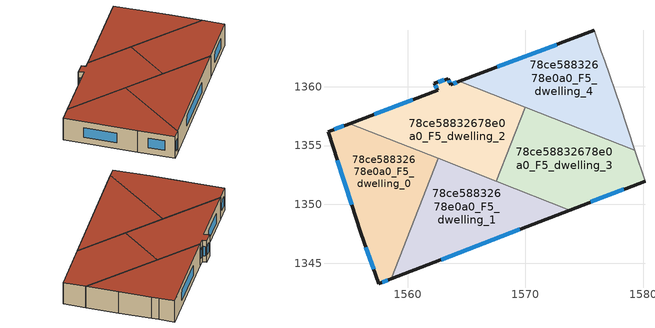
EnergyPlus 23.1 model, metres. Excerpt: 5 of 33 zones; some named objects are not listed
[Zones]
78ce58832678e0a0_F5_dwelling_0
 floor to 78ce58832678e0a0_F4_dwelling_0 (EU_floor_Construction): 1562.62,1353.9 1558.6,1343.67 1557.54,1343.27 1556.04,1347.57 1553.24,1356.18 1555.07,1356.87 z15
 wall outside (EU_wall_Construction): 1555.07,1356.87 1553.24,1356.18 1556.04,1347.57 1557.54,1343.27 1558.6,1343.67 z15:18
 wall to 78ce58832678e0a0_F5_dwelling_1 (EU_wall_Construction): 1558.6,1343.67 1562.62,1353.9 z15:18
 wall to 78ce58832678e0a0_F5_dwelling_2 (EU_wall_Construction): 1562.62,1353.9 1555.07,1356.87 z15:18
 window (EU_Window_Construction): 1557.84,1343.38 1558.3,1343.56 / 1556.46,1346.37 1557.12,1344.47 / 1554.03,1353.77 1555.26,1349.98 / 1554.56,1356.68 1553.76,1356.37 z15.84:17.16
 roof outside (EU_roof_Construction): 1558.6,1343.67 1562.62,1353.9 1555.07,1356.87 1553.24,1356.18 1556.04,1347.57 1557.54,1343.27 z18
78ce58832678e0a0_F5_dwelling_1
 floor to 78ce58832678e0a0_F4_dwelling_1 (EU_floor_Construction): 1573.78,1349.52 1558.6,1343.67 1562.62,1353.9 z15
 wall outside (EU_wall_Construction): 1558.6,1343.67 1573.78,1349.52 z15:18
 wall to 78ce58832678e0a0_F5_dwelling_3 (EU_wall_Construction): 1573.78,1349.52 1567.52,1351.98 z15:18
 wall to 78ce58832678e0a0_F5_dwelling_2 (EU_wall_Construction): 1567.52,1351.98 1562.62,1353.9 z15:18
 window (EU_Window_Construction): 1562.85,1345.31 1569.53,1347.88 z15.84:17.16
 roof outside (EU_roof_Construction): 1573.78,1349.52 1562.62,1353.9 1558.6,1343.67 z18
78ce58832678e0a0_F5_dwelling_2
 floor to 78ce58832678e0a0_F4_dwelling_2 (EU_floor_Construction): 1569.99,1358.26 1567.52,1351.97 1555.07,1356.87 1562.55,1359.68 1562.25,1360.28 1563.45,1360.68 1563.65,1360.18 1564.4,1360.46 z15
 wall outside (EU_wall_Construction): 1564.4,1360.46 1563.65,1360.18 1563.45,1360.68 1562.25,1360.28 1562.55,1359.68 1555.07,1356.87 z15:18
 wall to 78ce58832678e0a0_F5_dwelling_3 (EU_wall_Construction): 1567.52,1351.97 1569.99,1358.26 z15:18
 wall to 78ce58832678e0a0_F5_dwelling_4 (EU_wall_Construction): 1569.99,1358.26 1564.4,1360.46 z15:18
 window (EU_Window_Construction): 1560.46,1358.89 1557.17,1357.66 / 1562.34,1360.11 1562.47,1359.85 / 1563.12,1360.57 1562.59,1360.39 / 1563.6,1360.32 1563.51,1360.54 / 1564.19,1360.38 1563.86,1360.26 z15.84:17.16
 roof outside (EU_roof_Construction): 1567.52,1351.97 1569.99,1358.26 1564.4,1360.46 1563.65,1360.18 1563.45,1360.68 1562.25,1360.28 1562.55,1359.68 1555.07,1356.87 z18
78ce58832678e0a0_F5_dwelling_3
 floor to 78ce58832678e0a0_F4_dwelling_3 (EU_floor_Construction): 1579.3,1354.6 1580.16,1351.97 1573.78,1349.52 1567.52,1351.97 1569.99,1358.26 z15
 wall outside (EU_wall_Construction): 1573.78,1349.52 1580.16,1351.97 z15:18
 wall adiabatic (EU_wall_Construction): 1580.16,1351.97 1579.3,1354.6 z15:18
 wall to 78ce58832678e0a0_F5_dwelling_4 (EU_wall_Construction): 1579.3,1354.6 1570,1358.26 z15:18
 window (EU_Window_Construction): 1575.57,1350.2 1578.37,1351.28 z15.84:17.16
 roof outside (EU_roof_Construction): 1580.16,1351.97 1579.3,1354.6 1569.99,1358.26 1567.52,1351.97 1573.78,1349.52 z18
78ce58832678e0a0_F5_dwelling_4
 floor to 78ce58832678e0a0_F4_dwelling_4 (EU_floor_Construction): 1576.46,1362.98 1576.76,1362.18 1578.06,1358.37 1579.3,1354.6 1564.4,1360.46 1575.86,1364.78 z15
 wall outside (EU_wall_Construction): 1575.86,1364.78 1564.4,1360.46 z15:18
 wall adiabatic (EU_wall_Construction): 1579.3,1354.6 1578.06,1358.37 1576.76,1362.18 1576.46,1362.98 1575.86,1364.78 z15:18
 window (EU_Window_Construction): 1572.65,1363.57 1567.61,1361.67 z15.84:17.16
 roof outside (EU_roof_Construction): 1579.3,1354.6 1578.06,1358.37 1576.76,1362.18 1576.46,1362.98 1575.86,1364.78 1564.4,1360.46 z18
[Building]
EU S2 Campaign: North Axis=0; Terrain=City; Solar Distribution=FullExterior
[Site:Location]
Lyon-Bron: Latitude=45.75; Longitude=5; Time Zone=1; Elevation=198
[SizingPeriod:WeatherFileDays]
AnnualSizingPeriod: Begin Month=1; Begin Day of Month=1; End Month=12; End Day of Month=31; Day of Week for Start Day=Monday; Use Weather File Daylight Saving Period=No; Use Weather File Rain and Snow Indicators=No
[MATERIAL]
EU_InternalMass_Material: Roughness=MediumRough; Thickness=0.1; Conductivity=1; Density=1800; Specific Heat=900; Thermal Absorptance=0.9; Solar Absorptance=0.7; Visible Absorptance=0.7
[MATERIAL:NOMASS] Roughness=MediumRough; Thermal Absorptance=0.9; Solar Absorptance=0.7; Visible Absorptance=0.7
Name | Thermal Resistance
EU_wall_NoMass | 0.776494
EU_roof_NoMass | 0.486893
EU_floor_NoMass | 0.421597
[WINDOWMATERIAL:SIMPLEGLAZINGSYSTEM]
EU_Window_SimpleGlazing: UFactor=4.24961; Solar Heat Gain Coefficient=0.83; Visible Transmittance=0.83
[CONSTRUCTION]
EU_wall_Construction: EU_wall_NoMass
EU_roof_Construction: EU_roof_NoMass
EU_floor_Construction: EU_floor_NoMass
EU_Window_Construction: EU_Window_SimpleGlazing
EU_InternalMass_Construction: EU_InternalMass_Material
[ZONE] Type=1; Multiplier=1; Ceiling Height=autocalculate; Floor Area=autocalculate; Part of Total Floor Area=Yes
Name | Volume
78ce58832678e0a0_F5_dwelling_0 | 197.808
78ce58832678e0a0_F5_dwelling_1 | 197.785
78ce58832678e0a0_F5_dwelling_2 | 197.799
78ce58832678e0a0_F5_dwelling_3 | 197.776
78ce58832678e0a0_F5_dwelling_4 | 197.793
[INTERNALMASS] Construction=EU_InternalMass_Construction
Name | Zone or ZoneList | Surface Area
78ce58832678e0a0_F5_dwelling_0_EU_InternalMass | 78ce58832678e0a0_F5_dwelling_0 | 65.9361
78ce58832678e0a0_F5_dwelling_1_EU_InternalMass | 78ce58832678e0a0_F5_dwelling_1 | 65.9263
78ce58832678e0a0_F5_dwelling_2_EU_InternalMass | 78ce58832678e0a0_F5_dwelling_2 | 65.9322
78ce58832678e0a0_F5_dwelling_3_EU_InternalMass | 78ce58832678e0a0_F5_dwelling_3 | 65.9271
78ce58832678e0a0_F5_dwelling_4_EU_InternalMass | 78ce58832678e0a0_F5_dwelling_4 | 65.9315
[OTHEREQUIPMENT] Fuel Type=Electricity; Design Level Calculation Method=Watts/Area; Power per Zone Floor Area=1; Fraction Latent=0; Fraction Radiant=0; Fraction Lost=0; Carbon Dioxide Generation Rate=0; EndUse Subcategory=EU_Step8_InternalGains
Name | Zone or ZoneList or Space or SpaceList | Schedule
EU_Step8_InternalGain_78ce58832678e0a0_F5_dwelling_0_f000 | 78ce58832678e0a0_F5_dwelling_0 | EU_Step8_GainSchedule_78ce58832678e0a0_F5_dwelling_0_f000
EU_Step8_InternalGain_78ce58832678e0a0_F5_dwelling_1_f000 | 78ce58832678e0a0_F5_dwelling_1 | EU_Step8_GainSchedule_78ce58832678e0a0_F5_dwelling_1_f000
EU_Step8_InternalGain_78ce58832678e0a0_F5_dwelling_2_f000 | 78ce58832678e0a0_F5_dwelling_2 | EU_Step8_GainSchedule_78ce58832678e0a0_F5_dwelling_2_f000
EU_Step8_InternalGain_78ce58832678e0a0_F5_dwelling_3_f000 | 78ce58832678e0a0_F5_dwelling_3 | EU_Step8_GainSchedule_78ce58832678e0a0_F5_dwelling_3_f000
EU_Step8_InternalGain_78ce58832678e0a0_F5_dwelling_4_f000 | 78ce58832678e0a0_F5_dwelling_4 | EU_Step8_GainSchedule_78ce58832678e0a0_F5_dwelling_4_f000
[ZONEVENTILATION:DESIGNFLOWRATE] Schedule=EU_AlwaysOn; Design Flow Rate Calculation Method=AirChanges/Hour; Air Changes per Hour=0.693814; Ventilation Type=Natural; Fan Pressure Rise=0; Fan Total Efficiency=1; Constant Term Coefficient=1; Temperature Term Coefficient=0; Velocity Term Coefficient=0; Velocity Squared Term Coefficient=0; Minimum Indoor Temperature=-100; Maximum Indoor Temperature=100; Delta Temperature=-100; Minimum Outdoor Temperature=-100; Maximum Outdoor Temperature=100; Maximum Wind Speed=40
Name | Zone or ZoneList or Space or SpaceList
EU_ConstantAir_78ce58832678e0a0_F5_dwelling_0 | 78ce58832678e0a0_F5_dwelling_0
EU_ConstantAir_78ce58832678e0a0_F5_dwelling_1 | 78ce58832678e0a0_F5_dwelling_1
EU_ConstantAir_78ce58832678e0a0_F5_dwelling_2 | 78ce58832678e0a0_F5_dwelling_2
EU_ConstantAir_78ce58832678e0a0_F5_dwelling_3 | 78ce58832678e0a0_F5_dwelling_3
EU_ConstantAir_78ce58832678e0a0_F5_dwelling_4 | 78ce58832678e0a0_F5_dwelling_4
[HVACTEMPLATE:ZONE:IDEALLOADSAIRSYSTEM] System Availability Schedule=EU_AlwaysOn; Maximum Heating Supply Air Temperature=50; Minimum Cooling Supply Air Temperature=13; Maximum Heating Supply Air Humidity Ratio=0.0156; Minimum Cooling Supply Air Humidity Ratio=0.0077; Heating Limit=NoLimit; Cooling Limit=NoLimit; Heating Availability Schedule=EU_AlwaysOn; Cooling Availability Schedule=EU_CoolingOff; Dehumidification Control Type=ConstantSensibleHeatRatio; Cooling Sensible Heat Ratio=0.7; Dehumidification Setpoint=60; Humidification Control Type=None; Humidification Setpoint=30; Outdoor Air Method=None; Outdoor Air Flow Rate per Person=0.00944; Outdoor Air Flow Rate per Zone Floor Area=0; Outdoor Air Flow Rate per Zone=0; Demand Controlled Ventilation Type=None; Outdoor Air Economizer Type=NoEconomizer; Heat Recovery Type=None; Sensible Heat Recovery Effectiveness=0.7; Latent Heat Recovery Effectiveness=0.65
Name | Template Thermostat
78ce58832678e0a0_F5_dwelling_0 | EU_HeatOnly_78ce58832678e0a0_F5_dwelling_0
78ce58832678e0a0_F5_dwelling_1 | EU_HeatOnly_78ce58832678e0a0_F5_dwelling_1
78ce58832678e0a0_F5_dwelling_2 | EU_HeatOnly_78ce58832678e0a0_F5_dwelling_2
78ce58832678e0a0_F5_dwelling_3 | EU_HeatOnly_78ce58832678e0a0_F5_dwelling_3
78ce58832678e0a0_F5_dwelling_4 | EU_HeatOnly_78ce58832678e0a0_F5_dwelling_4
[SIZING:ZONE] Zone Cooling Design Supply Air Temperature Input Method=SupplyAirTemperature; Zone Cooling Design Supply Air Temperature=13; Zone Heating Design Supply Air Temperature Input Method=SupplyAirTemperature; Zone Heating Design Supply Air Temperature=50; Zone Cooling Design Supply Air Humidity Ratio=0.008; Zone Heating Design Supply Air Humidity Ratio=0.008; Cooling Design Air Flow Method=DesignDay; Cooling Design Air Flow Rate=0; Cooling Minimum Air Flow per Zone Floor Area=0.000762; Cooling Minimum Air Flow=0; Cooling Minimum Air Flow Fraction=0.2; Heating Design Air Flow Method=DesignDay; Heating Design Air Flow Rate=0; Heating Maximum Air Flow per Zone Floor Area=0.002032; Heating Maximum Air Flow=0.141576; Heating Maximum Air Flow Fraction=0.3; Account for Dedicated Outdoor Air System=No; Dedicated Outdoor Air System Control Strategy=NeutralSupplyAir; Dedicated Outdoor Air Low Setpoint Temperature for Design=autosize; Dedicated Outdoor Air High Setpoint Temperature for Design=autosize; Zone Load Sizing Method=Sensible Load Only No Latent Load; Zone Latent Cooling Design Supply Air Humidity Ratio Input Method=HumidityRatioDifference; Zone Cooling Design Supply Air Humidity Ratio Difference=0.005; Zone Latent Heating Design Supply Air Humidity Ratio Input Method=HumidityRatioDifference; Zone Humidification Design Supply Air Humidity Ratio Difference=0.005
78ce58832678e0a0_F5_dwelling_0; 78ce58832678e0a0_F5_dwelling_1; 78ce58832678e0a0_F5_dwelling_2; 78ce58832678e0a0_F5_dwelling_3; 78ce58832678e0a0_F5_dwelling_4
[SCHEDULE:CONSTANT]
Name | Hourly Value
EU_AlwaysOn | 1
EU_CoolingOff | 0
[SCHEDULE:FILE] Column Number=1; Rows to Skip at Top=0; Number of Hours of Data=8760; Column Separator=Comma; Interpolate to Timestep=No; Minutes per Item=60; Adjust Schedule for Daylight Savings=Yes
Name | File
EU_Step8_GainSchedule_78ce58832678e0a0_F5_dwelling_0_f000 | ../../schedules/78ce58832678e0a0/78ce58832678e0a0_F5_dwelling_0_f000_gain.csv
EU_Step8_GainSchedule_78ce58832678e0a0_F5_dwelling_1_f000 | ../../schedules/78ce58832678e0a0/78ce58832678e0a0_F5_dwelling_1_f000_gain.csv
EU_Step8_GainSchedule_78ce58832678e0a0_F5_dwelling_2_f000 | ../../schedules/78ce58832678e0a0/78ce58832678e0a0_F5_dwelling_2_f000_gain.csv
EU_Step8_GainSchedule_78ce58832678e0a0_F5_dwelling_3_f000 | ../../schedules/78ce58832678e0a0/78ce58832678e0a0_F5_dwelling_3_f000_gain.csv
EU_Step8_GainSchedule_78ce58832678e0a0_F5_dwelling_4_f000 | ../../schedules/78ce58832678e0a0/78ce58832678e0a0_F5_dwelling_4_f000_gain.csv
